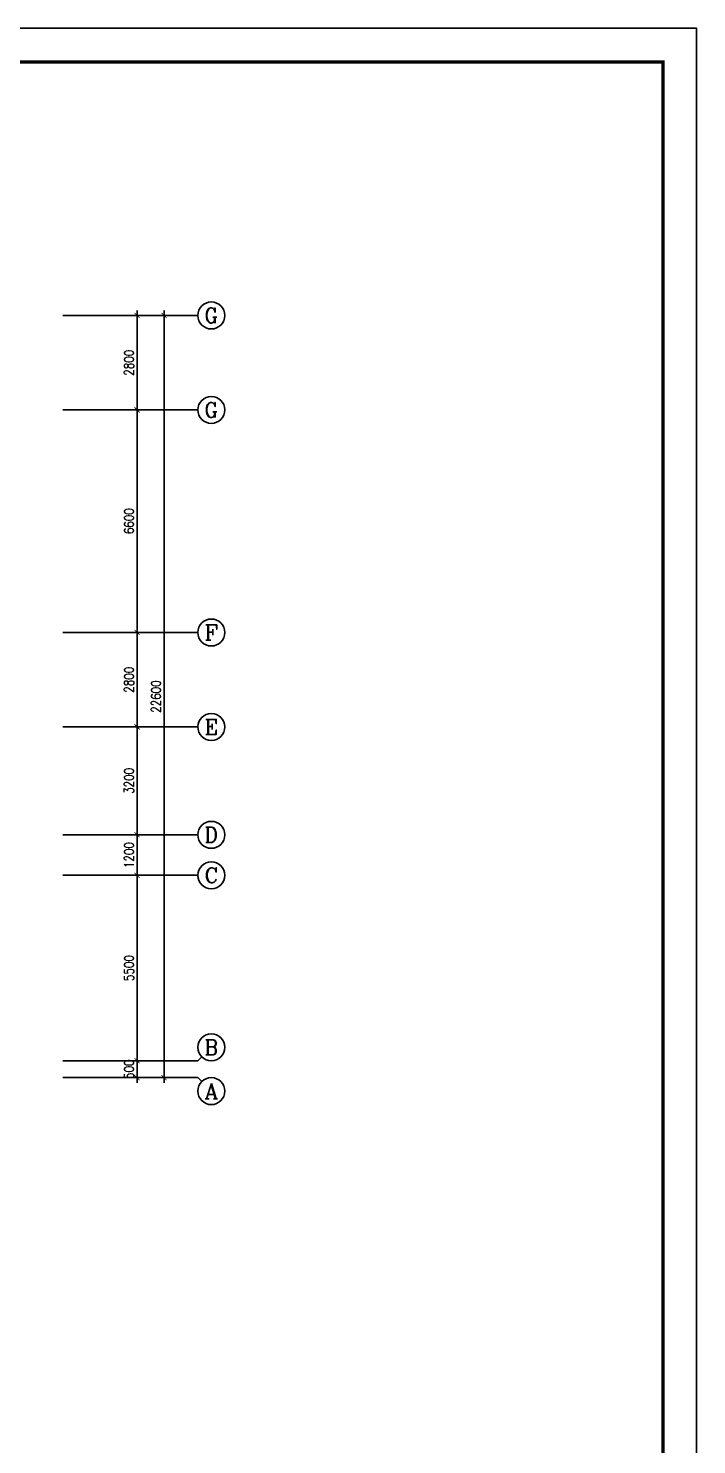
# Model space of a CAD drawing. Extents: x 3476 to 122276, y -94307 to -10307.
# Drawn here: x 102478 to 122276, y -52307 to -10307 of the extents above; entities that cross this region are included whole.
import ezdxf
from ezdxf.enums import TextEntityAlignment as Align

# ---------------------------------------------------------------- set-up
doc = ezdxf.new("R2010")
doc.units = 0
doc.header["$LTSCALE"] = 1000
doc.header["$MEASUREMENT"] = 0
doc.layers.get('0').update_dxf_attribs({"linetype": 'CONTINUOUS'})
doc.layers.get('DEFPOINTS').update_dxf_attribs({"linetype": 'CONTINUOUS'})
for name, color, linetype in [('AXIS', 7, 'CONTINUOUS'), ('AXIS_TEXT', 7, 'CONTINUOUS'), ('FRAME', 7, 'CONTINUOUS')]:
    doc.layers.add(name, color=color, linetype=linetype)
doc.styles.add('COMPLEX', font='COMPLEX.shx', dxfattribs={"width": 0.8})
doc.styles.add('DIM_FONT', font='romanc.shx', dxfattribs={"width": 0.8})
doc.dimstyles.new('S100', dxfattribs={"dimtxt": 280, "dimasz": 150, "dimexe": 150, "dimexo": 150, "dimgap": 100, "dimtad": 1, "dimdec": 0, "dimzin": 0, "dimdsep": 46, "dimtxsty": 'DIM_FONT', "dimblk": '_DIMX', "dimblk1": 'ARCHTICK', "dimblk2": 'ARCHTICK', "dimsah": 1, "dimcen": 0.09, "dimdle": 150, "dimclrt": 7, "dimadec": 0, "dimazin": 0, "dimtfac": 1, "dimtdec": 0, "dimtix": 1, "dimtmove": 2, "dimatfit": 3, "dimldrblk": 'ARCHTICK', "dimfxl": 0, "dimtolj": 1, "dimtzin": 0, "dimarcsym": 0})

# ---------------------------------------------------------------- blocks, each defined once
blk = doc.blocks.new('_ARCHTICK')
at = {"color": 0, "linetype": 'ByBlock', "const_width": 0.15}
blk.add_lwpolyline([(-0.5, -0.5), (0.5, 0.5)], dxfattribs=at)
blk = doc.blocks.new('*D816')
at = {"color": 0, "linetype": 'ByBlock'}
for p, q in [((103649, -18823), (106649, -18823)), ((106499, -18673), (106499, -41573)), ((103649, -41423), (106649, -41423))]:
    blk.add_line(p, q, dxfattribs=at)
at = {"layer": 'DEFPOINTS', "color": 0, "linetype": 'ByBlock'}
for p in [(103499, -18823), (103499, -41423), (106499, -41423)]:
    blk.add_point(p, dxfattribs=at)
at = {"color": 0, "linetype": 'ByBlock', "xscale": 150, "yscale": 150, "zscale": 150}
for p, rotation in [((106499, -18823), 90), ((106499, -41423), 270)]:
    blk.add_blockref('_ARCHTICK', p, dxfattribs=dict(at, rotation=rotation))
at = {"color": 7, "linetype": 'ByBlock', "insert": (106259, -30123), "char_height": 280, "attachment_point": 5, "rotation": 90, "style": 'DIM_FONT'}
blk.add_mtext('\\A1;22600', dxfattribs=at)
blk = doc.blocks.new('_DIMX')
blk.add_line((-150, 0), (150, 0))
at = {"const_width": 50}
blk.add_lwpolyline([(-70, -70), (70, 70)], dxfattribs=at)
blk = doc.blocks.new('*D817')
at = {"color": 0, "linetype": 'ByBlock'}
for p, q in [((105699, -35273), (105699, -41073)), ((103649, -35423), (105849, -35423)), ((103649, -40923), (105849, -40923))]:
    blk.add_line(p, q, dxfattribs=at)
at = {"layer": 'DEFPOINTS', "color": 0, "linetype": 'ByBlock'}
for p in [(103499, -35423), (103499, -40923), (105699, -40923)]:
    blk.add_point(p, dxfattribs=at)
at = {"color": 0, "linetype": 'ByBlock', "xscale": 150, "yscale": 150, "zscale": 150}
for p, rotation in [((105699, -35423), 90), ((105699, -40923), 270)]:
    blk.add_blockref('_ARCHTICK', p, dxfattribs=dict(at, rotation=rotation))
at = {"color": 7, "linetype": 'ByBlock', "insert": (105459, -38173), "char_height": 280, "attachment_point": 5, "rotation": 90, "style": 'DIM_FONT'}
blk.add_mtext('\\A1;5500', dxfattribs=at)
blk = doc.blocks.new('*D818')
at = {"color": 0, "linetype": 'ByBlock'}
for p, q in [((103649, -40923), (105849, -40923)), ((105699, -40923), (105699, -40773)), ((105699, -40923), (105699, -41423)), ((103649, -41423), (105849, -41423)), ((105699, -41423), (105699, -41573))]:
    blk.add_line(p, q, dxfattribs=at)
at = {"layer": 'DEFPOINTS', "color": 0, "linetype": 'ByBlock'}
for p in [(103499, -40923), (103499, -41423), (105699, -41423)]:
    blk.add_point(p, dxfattribs=at)
at = {"color": 0, "linetype": 'ByBlock', "xscale": 150, "yscale": 150, "zscale": 150}
for p, rotation in [((105699, -40923), 270), ((105699, -41423), 90)]:
    blk.add_blockref('_ARCHTICK', p, dxfattribs=dict(at, rotation=rotation))
at = {"color": 7, "linetype": 'ByBlock', "insert": (105459, -41173), "char_height": 280, "attachment_point": 5, "rotation": 90, "style": 'DIM_FONT'}
blk.add_mtext('\\A1;500', dxfattribs=at)
blk = doc.blocks.new('*D819')
at = {"color": 0, "linetype": 'ByBlock'}
for p, q in [((103649, -21623), (105849, -21623)), ((105699, -21473), (105699, -28373)), ((103649, -28223), (105849, -28223))]:
    blk.add_line(p, q, dxfattribs=at)
at = {"layer": 'DEFPOINTS', "color": 0, "linetype": 'ByBlock'}
for p in [(103499, -21623), (103499, -28223), (105699, -28223)]:
    blk.add_point(p, dxfattribs=at)
at = {"color": 0, "linetype": 'ByBlock', "xscale": 150, "yscale": 150, "zscale": 150}
for p, rotation in [((105699, -21623), 90), ((105699, -28223), 270)]:
    blk.add_blockref('_ARCHTICK', p, dxfattribs=dict(at, rotation=rotation))
at = {"color": 7, "linetype": 'ByBlock', "insert": (105459, -24923), "char_height": 280, "attachment_point": 5, "rotation": 90, "style": 'DIM_FONT'}
blk.add_mtext('\\A1;6600', dxfattribs=at)
blk = doc.blocks.new('*D820')
at = {"color": 0, "linetype": 'ByBlock'}
for p, q in [((103649, -34223), (105849, -34223)), ((105699, -34073), (105699, -35573)), ((103649, -35423), (105849, -35423))]:
    blk.add_line(p, q, dxfattribs=at)
at = {"layer": 'DEFPOINTS', "color": 0, "linetype": 'ByBlock'}
for p in [(103499, -34223), (103499, -35423), (105699, -35423)]:
    blk.add_point(p, dxfattribs=at)
at = {"color": 0, "linetype": 'ByBlock', "xscale": 150, "yscale": 150, "zscale": 150}
for p, rotation in [((105699, -34223), 90), ((105699, -35423), 270)]:
    blk.add_blockref('_ARCHTICK', p, dxfattribs=dict(at, rotation=rotation))
at = {"color": 7, "linetype": 'ByBlock', "insert": (105459, -34823), "char_height": 280, "attachment_point": 5, "rotation": 90, "style": 'DIM_FONT'}
blk.add_mtext('\\A1;1200', dxfattribs=at)
blk = doc.blocks.new('*D821')
at = {"color": 0, "linetype": 'ByBlock'}
for p, q in [((103649, -31023), (105849, -31023)), ((105699, -30873), (105699, -34373)), ((103649, -34223), (105849, -34223))]:
    blk.add_line(p, q, dxfattribs=at)
at = {"layer": 'DEFPOINTS', "color": 0, "linetype": 'ByBlock'}
for p in [(103499, -31023), (103499, -34223), (105699, -34223)]:
    blk.add_point(p, dxfattribs=at)
at = {"color": 0, "linetype": 'ByBlock', "xscale": 150, "yscale": 150, "zscale": 150}
for p, rotation in [((105699, -31023), 90), ((105699, -34223), 270)]:
    blk.add_blockref('_ARCHTICK', p, dxfattribs=dict(at, rotation=rotation))
at = {"color": 7, "linetype": 'ByBlock', "insert": (105459, -32623), "char_height": 280, "attachment_point": 5, "rotation": 90, "style": 'DIM_FONT'}
blk.add_mtext('\\A1;3200', dxfattribs=at)
blk = doc.blocks.new('*D822')
at = {"color": 0, "linetype": 'ByBlock'}
for p, q in [((105699, -28073), (105699, -31173)), ((103649, -28223), (105849, -28223)), ((103649, -31023), (105849, -31023))]:
    blk.add_line(p, q, dxfattribs=at)
at = {"layer": 'DEFPOINTS', "color": 0, "linetype": 'ByBlock'}
for p in [(103499, -28223), (103499, -31023), (105699, -31023)]:
    blk.add_point(p, dxfattribs=at)
at = {"color": 0, "linetype": 'ByBlock', "xscale": 150, "yscale": 150, "zscale": 150}
for p, rotation in [((105699, -28223), 90), ((105699, -31023), 270)]:
    blk.add_blockref('_ARCHTICK', p, dxfattribs=dict(at, rotation=rotation))
at = {"color": 7, "linetype": 'ByBlock', "insert": (105459, -29623), "char_height": 280, "attachment_point": 5, "rotation": 90, "style": 'DIM_FONT'}
blk.add_mtext('\\A1;2800', dxfattribs=at)
blk = doc.blocks.new('_AXISO')
blk.add_circle((0, 0), 0.5)
at = {"layer": 'AXIS_TEXT', "style": 'COMPLEX', "width": 1.041667}
blk.add_attdef('A', text='', height=0.56, dxfattribs=at).set_placement((-0.25, -0.28), (0.25, -0.28), align=Align.FIT)
blk = doc.blocks.new('_AXISO2')
blk.add_line((0.354, 0.146), (0.5, 0))
blk.add_circle((0, 0.5), 0.5)
at = {"layer": 'AXIS_TEXT', "style": 'COMPLEX', "width": 1.041667}
blk.add_attdef('A', text='', height=0.56, dxfattribs=at).set_placement((-0.25, 0.22), (0.25, 0.22), align=Align.FIT)
blk = doc.blocks.new('_AXISO1')
blk.add_line((0.354, -0.146), (0.5, 0))
blk.add_circle((0, -0.5), 0.5)
at = {"layer": 'AXIS_TEXT', "style": 'COMPLEX', "width": 1.041667}
blk.add_attdef('A', text='', height=0.56, dxfattribs=at).set_placement((-0.25, -0.78), (0.25, -0.78), align=Align.FIT)
blk = doc.blocks.new('*D823')
at = {"color": 0, "linetype": 'ByBlock'}
for p, q in [((105199, -18823), (105849, -18823)), ((105699, -18673), (105699, -21773)), ((105199, -21623), (105849, -21623))]:
    blk.add_line(p, q, dxfattribs=at)
at = {"layer": 'DEFPOINTS', "color": 0, "linetype": 'ByBlock'}
for p in [(105049, -18823), (105049, -21623), (105699, -21623)]:
    blk.add_point(p, dxfattribs=at)
at = {"color": 0, "linetype": 'ByBlock', "xscale": 150, "yscale": 150, "zscale": 150}
for p, rotation in [((105699, -18823), 90), ((105699, -21623), 270)]:
    blk.add_blockref('_ARCHTICK', p, dxfattribs=dict(at, rotation=rotation))
at = {"color": 7, "linetype": 'ByBlock', "insert": (105459, -20223), "char_height": 280, "attachment_point": 5, "rotation": 90, "style": 'DIM_FONT'}
blk.add_mtext('\\A1;2800', dxfattribs=at)

msp = doc.modelspace()

# ---------------------------------------------------------------- linework, layer by layer
at = {"layer": 'AXIS'}
for p, q in [((107499, -18822.8), (103499, -18822.8)), ((107499, -21622.8), (103499, -21622.8)), ((107499, -28222.9), (103499, -28222.9)), ((107499, -31022.9), (103499, -31022.9)), ((107499, -34222.9), (103499, -34222.9)), ((107499, -35422.9), (103499, -35422.9)), ((107499, -40922.9), (103499, -40922.9)), ((107499, -41422.9), (103499, -41422.9))]:
    msp.add_line(p, q, dxfattribs=at)
at = {"layer": 'FRAME', "color": 7, "linetype": 'ByBlock'}
msp.add_lwpolyline([(122275.8, -94307), (3475.8, -94307), (3475.8, -10307), (122275.8, -10307)], close=True, dxfattribs=at)
at = {"layer": 'FRAME', "color": 7, "linetype": 'ByBlock', "const_width": 100}
msp.add_lwpolyline([(121275.7, -11307.4), (5975.8, -11307.4), (5975.8, -93307.5), (121275.7, -93307.5)], close=True, dxfattribs=at)

# ---------------------------------------------------------------- block references
at = {"layer": 'AXIS'}
ref = msp.add_blockref('_AXISO', (107899, -18821.8), dxfattribs=dict(at, xscale=-800, yscale=800, zscale=800))
ref.add_attrib('A', 'G', dxfattribs={"layer": 'AXIS_TEXT', "height": 448, "style": 'COMPLEX', "width": 1.041667}).set_placement((107699, -19045.8), (108099, -19045.8), align=Align.FIT)
ref = msp.add_blockref('_AXISO', (107899, -21621.8), dxfattribs=dict(at, xscale=-800, yscale=800, zscale=800))
ref.add_attrib('A', 'G', dxfattribs={"layer": 'AXIS_TEXT', "height": 448, "style": 'COMPLEX', "width": 1.041667}).set_placement((107699, -21845.8), (108099, -21845.8), align=Align.FIT)
ref = msp.add_blockref('_AXISO', (107899, -28222.9), dxfattribs=dict(at, xscale=-800, yscale=800, zscale=800))
ref.add_attrib('A', 'F', dxfattribs={"layer": 'AXIS_TEXT', "height": 448, "style": 'COMPLEX', "width": 1.171875}).set_placement((107699, -28446.9), (108099, -28446.9), align=Align.FIT)
ref = msp.add_blockref('_AXISO', (107899, -31022.9), dxfattribs=dict(at, xscale=-800, yscale=800, zscale=800))
ref.add_attrib('A', 'E', dxfattribs={"layer": 'AXIS_TEXT', "height": 448, "style": 'COMPLEX', "width": 1.171875}).set_placement((107699, -31246.9), (108099, -31246.9), align=Align.FIT)
ref = msp.add_blockref('_AXISO', (107899, -34222.9), dxfattribs=dict(at, xscale=-800, yscale=800, zscale=800))
ref.add_attrib('A', 'D', dxfattribs={"layer": 'AXIS_TEXT', "height": 448, "style": 'COMPLEX', "width": 1.102941}).set_placement((107699, -34446.9), (108099, -34446.9), align=Align.FIT)
ref = msp.add_blockref('_AXISO', (107899, -35422.9), dxfattribs=dict(at, xscale=-800, yscale=800, zscale=800))
ref.add_attrib('A', 'C', dxfattribs={"layer": 'AXIS_TEXT', "height": 448, "style": 'COMPLEX', "width": 1.25}).set_placement((107699, -35646.9), (108099, -35646.9), align=Align.FIT)
ref = msp.add_blockref('_AXISO2', (107899, -40922.9), dxfattribs=dict(at, xscale=-800, yscale=800, zscale=800))
ref.add_attrib('A', 'B', dxfattribs={"layer": 'AXIS_TEXT', "height": 448, "style": 'COMPLEX', "width": 1.102941}).set_placement((107699, -40746.9), (108099, -40746.9), align=Align.FIT)
ref = msp.add_blockref('_AXISO1', (107899, -41422.9), dxfattribs=dict(at, xscale=-800, yscale=800, zscale=800))
ref.add_attrib('A', 'A', dxfattribs={"layer": 'AXIS_TEXT', "height": 448, "style": 'COMPLEX', "width": 1.041667}).set_placement((107699, -42046.9), (108099, -42046.9), align=Align.FIT)

# ---------------------------------------------------------------- dimensions: what is measured, and where the dimension line sits
dim = msp.add_aligned_dim(p1=(103499, -18822.8), p2=(103499, -41422.9), distance=3000, dimstyle='S100', dxfattribs=at)
dim.commit()
dim.dimension.update_dxf_attribs({"geometry": '*D816', "text_midpoint": (106259, -30122.9)})
for base, p1, p2, picture, middle in [((105699, -21622.8), (105049, -18822.8), (105049, -21622.8), '*D823', (105459, -20222.8)), ((105699, -28222.9), (103499, -21622.8), (103499, -28222.9), '*D819', (105459, -24922.9)), ((105699, -31022.9), (103499, -28222.9), (103499, -31022.9), '*D822', (105459, -29622.9)), ((105699, -34222.9), (103499, -31022.9), (103499, -34222.9), '*D821', (105459, -32622.9)), ((105699, -35422.9), (103499, -34222.9), (103499, -35422.9), '*D820', (105459, -34822.9)), ((105699, -40922.9), (103499, -35422.9), (103499, -40922.9), '*D817', (105459, -38172.9)), ((105699, -41422.9), (103499, -40922.9), (103499, -41422.9), '*D818', (105459, -41172.9))]:
    dim = msp.add_linear_dim(base=base, p1=p1, p2=p2, angle=270, dimstyle='S100', dxfattribs=at)
    dim.commit()
    dim.dimension.update_dxf_attribs({"geometry": picture, "text_midpoint": middle})

doc.saveas('drawing.dxf')
